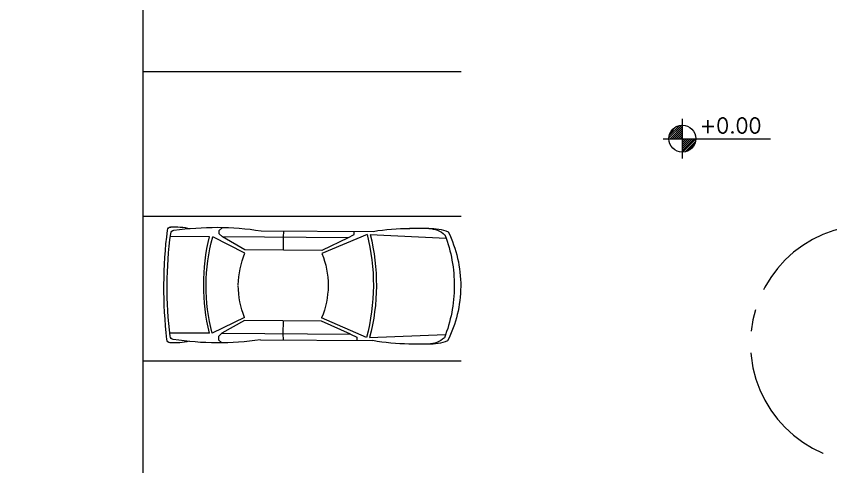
# Model space of a CAD drawing. Header units: millimetres. Extents: x -401 to 2889, y -234 to 146.
# Drawn here: x 129.14 to 143.22, y -18.47 to -10.68 of the extents above; entities that cross this region are included whole.
import ezdxf

# ---------------------------------------------------------------- set-up
doc = ezdxf.new("R2010")
doc.units = ezdxf.units.MM
doc.header["$LTSCALE"] = 3
doc.header["$MEASUREMENT"] = 0
doc.linetypes.add('AXES2', pattern=[1.125, 0.75, -0.125, 0.125, -0.125])
doc.layers.get('0').update_dxf_attribs({"color": 3, "lineweight": 9})
for name, color, linetype, lineweight in [('Drw - Arch - Furniture (0.05)', 31, 'Continuous', 5), ('LEVELS', 7, 'Continuous', 5), ('WALKWAY', 42, 'Continuous', 13)]:
    doc.layers.add(name, color=color, linetype=linetype, lineweight=lineweight)
doc.styles.add('ROMANS', font='romans', dxfattribs={"width": 0.8})

# ---------------------------------------------------------------- blocks, each defined once
blk = doc.blocks.new('level-1')
at = {"layer": 'LEVELS', "linetype": 'ByBlock'}
h = blk.add_hatch(dxfattribs=at)
h.set_pattern_fill('ANSI31', color=0, scale=0.15, style=0)
h.set_pattern_definition([(45, (-26.005662, -19.227158), (-0.013258252, 0.013258252), [])])
h.paths.add_polyline_path([(0.434, 0), (0.254, 0), (0.254, -0.18, 0.414214)])
h.paths.add_polyline_path([(0.254, 0.18, 0.414214), (0.075, 0), (0.254, 0)])
at = {"layer": 'LEVELS', "color": 0, "linetype": 'ByBlock'}
for p, q in [((0.254, -0.262), (0.254, 0.262)), ((0, 0), (1.425, 0))]:
    blk.add_line(p, q, dxfattribs=at)
blk.add_circle((0.254, 0), 0.18, dxfattribs=at)
at = {"layer": 'LEVELS', "color": 0, "linetype": 'ByBlock', "style": 'ROMANS'}
blk.add_attdef('LV', (0.483, 0.075), '', height=0.2, dxfattribs=at)
blk = doc.blocks.new('car-5')
at = {"color": 0, "linetype": 'ByBlock'}
for p, q in [((0.55, 1.002), (0.661, 1.003)), ((0.661, 1.003), (0.883, 1.004)), ((4.175, 0.967), (4.118, 1.019)), ((1.564, 0.897), (0.253, 0.836)), ((3.452, 0.963), (1.508, 0.952)), ((1.619, 0.897), (2.399, 0.568)), ((1.842, 0.898), (1.841, 0.954)), ((1.953, 0.843), (1.842, 0.898)), ((1.945, 0.839), (4.12, 0.855)), ((3.064, 0.848), (3.058, 0.961)), ((3.065, 0.627), (3.064, 0.849)), ((3.732, 0.575), (4.286, 0.856)), ((3.732, 0.631), (4.12, 0.855)), ((4.12, 0.855), (4.175, 0.911)), ((4.175, 0.911), (4.175, 0.967)), ((4.345, 0.86), (5.021, 0.865)), ((1.945, 0.839), (2.399, 0.624)), ((2.399, 0.624), (3.732, 0.631)), ((1.629, -0.881), (2.405, -0.543)), ((3.738, -0.536), (4.295, -0.81)), ((1.907, -0.824), (2.405, -0.599)), ((2.405, -0.599), (3.739, -0.591)), ((3.072, -0.595), (3.073, -0.817)), ((3.739, -0.591), (4.129, -0.811)), ((1.574, -0.881), (0.26, -0.83)), ((1.907, -0.824), (1.796, -0.88)), ((4.129, -0.811), (1.907, -0.824)), ((3.073, -0.817), (3.069, -0.928)), ((4.129, -0.811), (4.185, -0.867)), ((4.344, -0.81), (5.03, -0.807)), ((3.463, -0.926), (1.518, -0.937)), ((1.796, -0.88), (1.796, -0.935)), ((4.185, -0.922), (4.129, -0.975)), ((4.185, -0.867), (4.185, -0.922)), ((0.561, -0.998), (0.672, -0.997)), ((0.672, -0.997), (0.894, -0.996))]:
    blk.add_line(p, q, dxfattribs=at)
for centre, radius, start, end in [((0.509, 0.248), 0.755, 86.8517, 112.7043), ((0.563, 0.573), 0.429, 91.6836, 132.5147), ((0.901, -2.579), 3.583, 80.2135, 90.3137), ((4.233, -4.103), 5.125, 81.868, 98.7642), ((4.941, -0.056), 1.087, 86.0361, 103.8182), ((5.014, 0.972), 0.0553, 0.0745, 90.3162), ((2.118, 0.011), 2.118, 153.8352, 180.3162), ((2.565, 0.013), 2.454, 159.0768, 180.3162), ((5.069, 0.027), 3.611, 166.0662, 194.5662), ((5.049, 0.027), 3.539, 165.7714, 180.2446), ((1.221, 0.006), 3.181, 0.3162, 15.5055), ((0.833, 0.027), 3.61, 346.5845, 13.3409), ((4.95, 0.907), 0.0644, 7.6958, 82.9099), ((-2.064, -0.012), 7.139, 0.3162, 7.4689), ((-2.925, -0.017), 8.056, 0.3162, 7.0491), ((3.874, -0.007), 1.584, 158.7013, 179.1511), ((2.263, -0.016), 1.584, 1.472, 21.93), ((2.118, 0.011), 2.118, 180.2951, 206.7972), ((2.565, 0.013), 2.454, 180.298, 201.5555), ((5.049, 0.027), 3.539, 180.3162, 194.8609), ((3.874, 0.048), 1.584, 181.472, 201.93), ((2.263, 0.039), 1.584, 338.7013, 359.1511), ((1.221, 0.006), 3.181, 345.1269, 0.2365), ((-2.064, -0.012), 7.139, 353.1635, 0.2807), ((-2.925, -0.017), 8.056, 353.5833, 0.2847), ((0.511, -0.244), 0.755, 247.9282, 273.7774), ((0.569, -0.569), 0.429, 228.116, 268.9128), ((0.873, 2.588), 3.584, 270.3091, 280.4175), ((4.188, 4.148), 5.125, 261.868, 278.7642), ((4.94, 0.109), 1.087, 256.8148, 274.5983), ((4.96, -0.854), 0.0644, 277.6958, 352.9099), ((5.024, -0.918), 0.0553, 270.0745, 0.3162)]:
    blk.add_arc(centre, radius, start, end, dxfattribs=at)

msp = doc.modelspace()

# ---------------------------------------------------------------- linework, layer by layer
at = {"linetype": 'AXES2'}
msp.add_arc((143.884, -16.34), 2.05, 90, 270, dxfattribs=at)
msp.add_open_spline([(164.834, -10.939), (164.834, -35.686), (164.834, -60.432), (164.834, -85.179), (164.807, -85.474), (164.78, -85.763), (164.685, -86.665), (164.607, -87.249), (164.425, -88.121), (164.345, -88.431), (164.146, -89.058), (164.029, -89.372), (163.629, -90.303), (163.297, -90.912), (162.244, -92.483), (161.416, -93.383), (160.138, -94.385), (159.761, -94.642), (159.049, -95.056), (158.716, -95.222), (158.014, -95.524), (157.648, -95.659), (156.11, -96.149), (154.816, -96.393), (153.365, -96.644), (153.289, -96.657), (153.213, -96.67), (135.359, -96.67), (117.504, -96.67), (99.65, -96.67), (99.636, -96.67), (99.621, -96.67), (99.607, -96.67), (99.605, -96.671), (99.603, -96.671), (99.601, -96.671), (99.247, -96.673), (98.888, -96.658), (97.806, -96.562), (97.078, -96.431), (95.253, -95.93), (94.186, -95.465), (92.833, -94.606), (92.433, -94.305), (91.626, -93.585), (91.246, -93.16), (90.558, -92.2), (90.252, -91.67), (89.457, -90), (89.049, -88.737), (88.488, -86.622), (88.302, -85.839), (88.114, -85.039), (88.114, -62.187), (88.114, -39.336), (88.114, -16.485)], degree=3, knots=[0, 0, 0, 0, 1, 1, 1, 1.896558, 1.896558, 3.873524, 3.873524, 5.049502, 5.049502, 6.22548, 6.22548, 8.577437, 8.577437, 12.62719, 12.62719, 14.243391, 14.243391, 15.614563, 15.614563, 16.985735, 16.985735, 21.152468, 21.152468, 21.381426, 21.381426, 21.381426, 22.381426, 22.381426, 22.381426, 22.38223, 22.38223, 22.38223, 22.389161, 22.389161, 22.389161, 23.612192, 23.612192, 26.058255, 26.058255, 29.916735, 29.916735, 31.726222, 31.726222, 33.969982, 33.969982, 36.213742, 36.213742, 40.450127, 40.450127, 42.796206, 42.796206, 42.796206, 43.796206, 43.796206, 43.796206, 43.796206], dxfattribs=at)
at = {"layer": 'WALKWAY'}
for p, q in [((131.334, -19.139), (131.334, -9.139)), ((136.834, -11.639), (131.334, -11.639)), ((136.834, -14.139), (131.334, -14.139)), ((136.834, -16.639), (131.334, -16.639))]:
    msp.add_line(p, q, dxfattribs=at)

# ---------------------------------------------------------------- block references
at = {"layer": 'Drw - Arch - Furniture (0.05)', "linetype": 'ByBlock', "xscale": -1}
msp.add_blockref('car-5', (136.824, -15.348), dxfattribs=at)
at = {"layer": 'LEVELS', "color": 3}
ref = msp.add_blockref('level-1', (140.326, -12.793), dxfattribs=dict(at, xscale=1.3, yscale=1.3, zscale=1.3))
ref.add_attrib('LV', '+0.00', (140.953, -12.695), dxfattribs={"layer": '0', "color": 0, "linetype": 'ByBlock', "height": 0.26, "style": 'ROMANS'})

doc.saveas('drawing.dxf')
